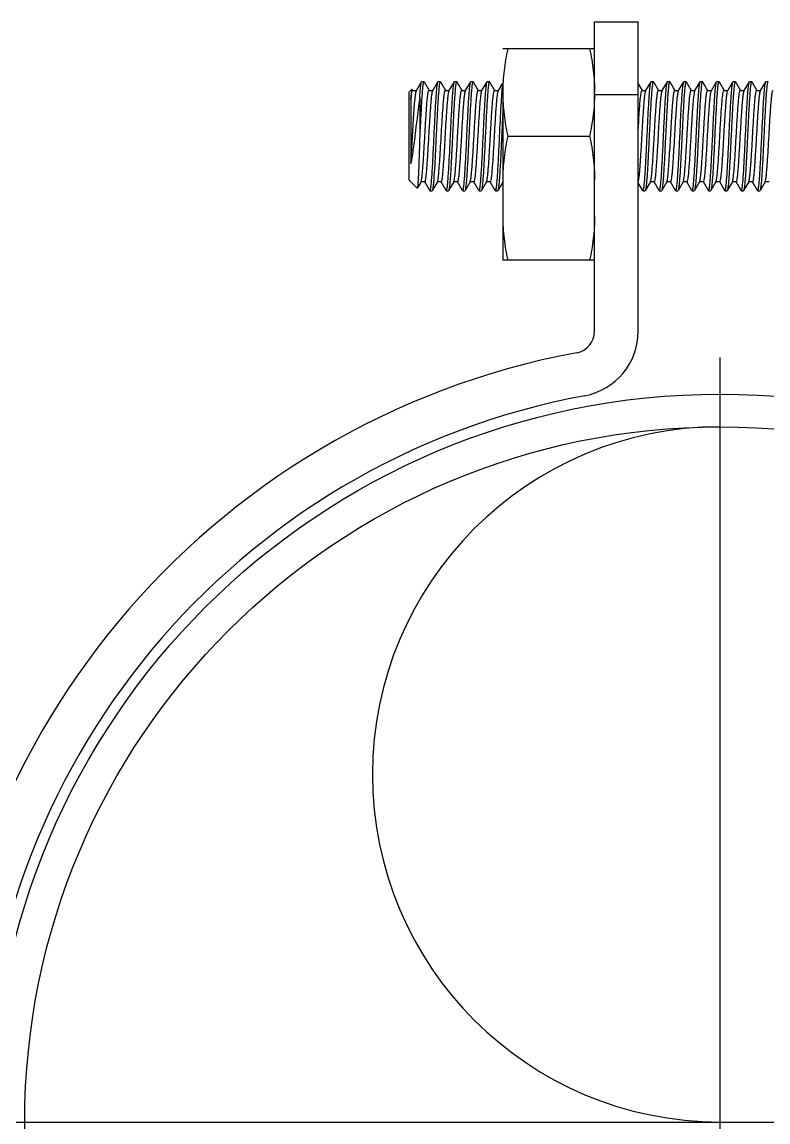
# Model space of a CAD drawing. Extents: x 27938 to 1507990, y 110129 to 923079.
# Drawn here: x 665360 to 665734, y 366011 to 366563 of the extents above; entities that cross this region are included whole.
import ezdxf

# ---------------------------------------------------------------- set-up
doc = ezdxf.new("R2010")
doc.units = 0
doc.header["$LTSCALE"] = 1000
doc.header["$MEASUREMENT"] = 0
doc.linetypes.add('CENTER', pattern=[50.8, 31.75, -6.35, 6.35, -6.35])

msp = doc.modelspace()

# ---------------------------------------------------------------- linework, layer by layer
at = {"linetype": 'Continuous'}
for p, q in [((665646.88, 366407.45), (665646.88, 366562.61)), ((665646.88, 366562.61), (665668.8, 366562.61)), ((665668.8, 366407.45), (665668.8, 366562.61)), ((665646.88, 366549.16), (665600.86, 366549.16)), ((665557.55, 366528.18), (665560.14, 366532.63)), ((665560.25, 366532.72), (665561.28, 366532.72)), ((665561.38, 366532.63), (665561.28, 366532.72)), ((665561.38, 366532.63), (665563.89, 366528.31)), ((665565.77, 366528.18), (665568.36, 366532.63)), ((665568.36, 366532.63), (665568.47, 366532.72)), ((665568.47, 366532.72), (665569.49, 366532.72)), ((665569.6, 366532.63), (665569.5, 366532.72)), ((665569.6, 366532.63), (665572.11, 366528.31)), ((665573.98, 366528.18), (665576.58, 366532.63)), ((665576.58, 366532.63), (665576.68, 366532.72)), ((665576.68, 366532.72), (665577.71, 366532.72)), ((665577.82, 366532.63), (665577.71, 366532.72)), ((665577.82, 366532.63), (665580.32, 366528.31)), ((665582.2, 366528.18), (665584.8, 366532.63)), ((665584.8, 366532.63), (665584.9, 366532.72)), ((665584.9, 366532.72), (665585.93, 366532.72)), ((665586.04, 366532.63), (665585.93, 366532.72)), ((665586.04, 366532.63), (665588.54, 366528.31)), ((665590.42, 366528.18), (665593.01, 366532.63)), ((665593.01, 366532.63), (665593.12, 366532.72)), ((665593.12, 366532.72), (665594.15, 366532.72)), ((665594.26, 366532.63), (665596.76, 366528.31)), ((665598.64, 366528.18), (665600.86, 366532)), ((665600.86, 366530.72), (665600.86, 366443.06)), ((665668.8, 366531.64), (665670.73, 366528.31)), ((665672.6, 366528.18), (665675.2, 366532.63)), ((665675.2, 366532.63), (665675.31, 366532.72)), ((665675.31, 366532.72), (665676.33, 366532.72)), ((665676.44, 366532.63), (665676.33, 366532.72)), ((665676.44, 366532.63), (665678.94, 366528.31)), ((665680.82, 366528.18), (665683.42, 366532.63)), ((665683.42, 366532.63), (665683.52, 366532.72)), ((665683.52, 366532.72), (665684.55, 366532.72)), ((665684.66, 366532.63), (665687.16, 366528.31)), ((665689.04, 366528.18), (665691.63, 366532.63)), ((665691.63, 366532.63), (665691.74, 366532.72)), ((665691.74, 366532.72), (665692.77, 366532.72)), ((665692.88, 366532.63), (665692.77, 366532.72)), ((665692.88, 366532.63), (665695.38, 366528.31)), ((665697.26, 366528.18), (665699.85, 366532.63)), ((665699.85, 366532.63), (665699.96, 366532.72)), ((665699.96, 366532.72), (665700.99, 366532.72)), ((665701.1, 366532.63), (665700.99, 366532.72)), ((665701.1, 366532.63), (665703.6, 366528.31)), ((665705.48, 366528.18), (665708.07, 366532.63)), ((665708.07, 366532.63), (665708.18, 366532.72)), ((665708.18, 366532.72), (665709.21, 366532.72)), ((665709.32, 366532.63), (665709.21, 366532.72)), ((665709.32, 366532.63), (665711.82, 366528.31)), ((665713.7, 366528.18), (665716.29, 366532.63)), ((665716.29, 366532.63), (665716.4, 366532.72)), ((665716.4, 366532.72), (665717.43, 366532.72)), ((665717.53, 366532.63), (665717.43, 366532.72)), ((665717.53, 366532.63), (665720.04, 366528.31)), ((665721.92, 366528.18), (665724.51, 366532.63)), ((665724.51, 366532.63), (665724.62, 366532.72)), ((665724.62, 366532.72), (665725.64, 366532.72)), ((665725.75, 366532.63), (665725.64, 366532.72)), ((665725.75, 366532.63), (665728.26, 366528.31)), ((665730.13, 366528.18), (665732.73, 366532.63)), ((665732.73, 366532.63), (665732.83, 366532.72)), ((665732.83, 366532.72), (665733.86, 366532.72)), ((665553.74, 366527.25), (665555.31, 366528.82)), ((665553.74, 366527.25), (665553.74, 366483.41)), ((665555.39, 366528.79), (665555.31, 366528.82)), ((665555.39, 366528.79), (665555.67, 366528.31)), ((665555.62, 366528.29), (665557.61, 366528.29)), ((665563.84, 366528.29), (665565.83, 366528.29)), ((665572.06, 366528.29), (665574.05, 366528.29)), ((665580.28, 366528.29), (665582.27, 366528.29)), ((665588.49, 366528.29), (665590.48, 366528.29)), ((665596.71, 366528.29), (665598.7, 366528.29)), ((665646.88, 366526.25), (665668.8, 366526.25)), ((665670.68, 366528.29), (665672.67, 366528.29)), ((665678.9, 366528.29), (665680.89, 366528.29)), ((665687.12, 366528.29), (665689.11, 366528.29)), ((665695.33, 366528.29), (665697.32, 366528.29)), ((665703.55, 366528.29), (665705.54, 366528.29)), ((665711.77, 366528.29), (665713.76, 366528.29)), ((665713.62, 366528), (665713.7, 366528.18)), ((665719.99, 366528.29), (665721.98, 366528.29)), ((665728.21, 366528.29), (665730.2, 366528.29)), ((665730.08, 366528.05), (665730.13, 366528.18)), ((665554.78, 366523.75), (665554.78, 366491.62)), ((665559.22, 366524.72), (665559.22, 366505.32)), ((665603.33, 366505.33), (665644.42, 366505.33)), ((665553.74, 366483.41), (665557.92, 366479.24)), ((665559.86, 366482.48), (665557.99, 366479.26)), ((665561.78, 366482.37), (665559.79, 366482.37)), ((665559.86, 366482.48), (665559.93, 366482.64)), ((665564.25, 366478.03), (665561.74, 366482.34)), ((665568.08, 366482.48), (665565.49, 366478.03)), ((665570, 366482.37), (665568.01, 366482.37)), ((665572.47, 366478.03), (665569.95, 366482.34)), ((665576.3, 366482.48), (665573.71, 366478.03)), ((665578.22, 366482.37), (665576.23, 366482.37)), ((665580.69, 366478.03), (665578.17, 366482.34)), ((665584.51, 366482.48), (665581.93, 366478.03)), ((665586.44, 366482.37), (665584.45, 366482.37)), ((665588.9, 366478.03), (665586.39, 366482.34)), ((665592.73, 366482.48), (665590.15, 366478.03)), ((665594.66, 366482.37), (665592.67, 366482.37)), ((665597.12, 366478.03), (665594.61, 366482.34)), ((665600.86, 366482.33), (665598.37, 366478.03)), ((665671.09, 366478.03), (665668.8, 366481.96)), ((665674.92, 366482.48), (665672.33, 366478.03)), ((665676.84, 366482.37), (665674.85, 366482.37)), ((665674.92, 366482.48), (665674.99, 366482.65)), ((665679.31, 366478.03), (665676.79, 366482.34)), ((665683.13, 366482.48), (665680.55, 366478.03)), ((665685.06, 366482.37), (665683.07, 366482.37)), ((665687.53, 366478.03), (665685.01, 366482.34)), ((665691.35, 366482.48), (665688.77, 366478.03)), ((665693.28, 366482.37), (665691.29, 366482.37)), ((665695.74, 366478.03), (665693.23, 366482.34)), ((665699.57, 366482.48), (665696.99, 366478.03)), ((665701.5, 366482.37), (665699.51, 366482.37)), ((665703.96, 366478.03), (665701.45, 366482.34)), ((665707.79, 366482.48), (665705.21, 366478.03)), ((665709.72, 366482.37), (665707.73, 366482.37)), ((665712.18, 366478.03), (665709.67, 366482.34)), ((665716.01, 366482.48), (665713.43, 366478.03)), ((665717.93, 366482.37), (665715.94, 366482.37)), ((665720.4, 366478.03), (665717.89, 366482.34)), ((665724.23, 366482.48), (665721.64, 366478.03)), ((665726.15, 366482.37), (665724.16, 366482.37)), ((665728.62, 366478.03), (665726.1, 366482.34)), ((665732.45, 366482.48), (665729.86, 366478.03)), ((665734.37, 366482.37), (665732.38, 366482.37)), ((665557.99, 366479.26), (665557.92, 366479.24)), ((665564.25, 366478.03), (665564.36, 366477.93)), ((665564.36, 366477.93), (665565.39, 366477.93)), ((665572.47, 366478.03), (665572.57, 366477.93)), ((665572.57, 366477.93), (665573.6, 366477.93)), ((665573.71, 366478.03), (665573.6, 366477.93)), ((665580.69, 366478.03), (665580.79, 366477.93)), ((665580.79, 366477.93), (665581.82, 366477.93)), ((665581.93, 366478.03), (665581.82, 366477.93)), ((665588.9, 366478.03), (665589.01, 366477.93)), ((665589.01, 366477.93), (665590.04, 366477.93)), ((665590.15, 366478.03), (665590.04, 366477.93)), ((665597.12, 366478.03), (665597.23, 366477.93)), ((665597.23, 366477.93), (665598.26, 366477.93)), ((665598.37, 366478.03), (665598.26, 366477.93)), ((665671.09, 366478.03), (665671.2, 366477.93)), ((665671.2, 366477.93), (665672.23, 366477.93)), ((665672.33, 366478.03), (665672.23, 366477.93)), ((665679.31, 366478.03), (665679.41, 366477.93)), ((665679.41, 366477.93), (665680.44, 366477.93)), ((665680.55, 366478.03), (665680.44, 366477.93)), ((665687.53, 366478.03), (665687.63, 366477.93)), ((665687.63, 366477.93), (665688.66, 366477.93)), ((665688.77, 366478.03), (665688.66, 366477.93)), ((665695.74, 366478.03), (665695.85, 366477.93)), ((665695.85, 366477.93), (665696.88, 366477.93)), ((665696.99, 366478.03), (665696.88, 366477.93)), ((665703.96, 366478.03), (665704.07, 366477.93)), ((665704.07, 366477.93), (665705.1, 366477.93)), ((665705.21, 366478.03), (665705.1, 366477.93)), ((665712.18, 366478.03), (665712.29, 366477.93)), ((665712.29, 366477.93), (665713.32, 366477.93)), ((665720.4, 366478.03), (665720.51, 366477.93)), ((665720.51, 366477.93), (665721.54, 366477.93)), ((665721.64, 366478.03), (665721.54, 366477.93)), ((665728.62, 366478.03), (665728.73, 366477.93)), ((665728.72, 366477.93), (665729.75, 366477.93)), ((665729.86, 366478.03), (665729.75, 366477.93)), ((665646.88, 366443.06), (665600.86, 366443.06))]:
    msp.add_line(p, q, dxfattribs=at)
at = {"color": 0, "linetype": 'CENTER'}
for p, q in [((665709.89, 365627.15), (665709.89, 366394.37)), ((665326.28, 366010.76), (666093.5, 366010.76))]:
    msp.add_line(p, q, dxfattribs=at)
at = {"linetype": 'Continuous'}
for radius in [365.17, 348.74]:
    msp.add_circle((665709.89, 366010.76), radius, dxfattribs=at)
for centre, radius, start, end in [((667729.95, 366406.2), 2131.95, 177.03534, 177.33485), ((665635.93, 366407.45), 10.96, 280.562, 0), ((665635.93, 366407.45), 32.87, 280.562, 0), ((665709.89, 366010.76), 392.57, 100.562, 180), ((665709.89, 366010.76), 370.65, 100.562, 180)]:
    msp.add_arc(centre, radius, start, end, dxfattribs=at)
msp.add_arc((665709.89, 366185.13), 174.37, 90, 270)
for points, knots in [([(665603.33, 366549.16), (665602.57, 366545.55), (665601.32, 366538.29), (665600.86, 366530.92), (665600.86, 366527.25)], [0, 0, 0, 0, 0.500766, 1, 1, 1, 1]), ([(665644.42, 366549.16), (665645.17, 366545.55), (665646.42, 366538.29), (665646.88, 366530.92), (665646.88, 366527.25)], [0, 0, 0, 0, 0.500766, 1, 1, 1, 1]), ([(665561.28, 366532.72), (665561.22, 366532.72), (665561.09, 366532.5), (665561, 366532.13), (665560.87, 366531.46), (665560.69, 366530.11), (665560.47, 366527.81), (665560.23, 366524.45), (665559.98, 366520.35), (665559.73, 366515.67), (665559.47, 366510.6), (665559.31, 366507.1), (665559.22, 366505.32)], [0, 0, 0, 0, 0.006675, 0.021733, 0.045899, 0.079115, 0.171509, 0.295573, 0.446611, 0.618863, 0.80571, 1, 1, 1, 1]), ([(665559.22, 366524.72), (665559.29, 366525.75), (665559.43, 366527.57), (665559.63, 366529.95), (665559.87, 366531.55), (665560, 366532.39), (665560.14, 366532.63)], [0, 0, 0, 0, 0.387273, 0.6883, 0.894185, 1, 1, 1, 1]), ([(665560.14, 366532.63), (665560.15, 366532.66), (665560.18, 366532.7), (665560.23, 366532.72), (665560.25, 366532.72)], [0, 0, 0, 0, 0.600066, 1, 1, 1, 1]), ([(665566.41, 366505.33), (665566.57, 366508.65), (665566.8, 366513.49), (665567.13, 366519.67), (665567.36, 366523.68), (665567.6, 366527.04), (665567.82, 366529.68), (665568.07, 366531.43), (665568.2, 366532.37), (665568.36, 366532.63)], [0, 0, 0, 0, 0.364023, 0.530316, 0.678347, 0.803037, 0.900138, 0.966413, 1, 1, 1, 1]), ([(665569.5, 366532.72), (665569.43, 366532.72), (665569.31, 366532.5), (665569.22, 366532.13), (665569.09, 366531.46), (665568.91, 366530.11), (665568.69, 366527.82), (665568.44, 366524.46), (665568.19, 366520.36), (665567.94, 366515.68), (665567.69, 366510.61), (665567.53, 366507.11), (665567.44, 366505.33)], [0, 0, 0, 0, 0.006671, 0.021724, 0.045885, 0.079095, 0.17148, 0.295534, 0.446569, 0.618825, 0.805687, 1, 1, 1, 1]), ([(665574.63, 366505.33), (665574.79, 366508.65), (665575.02, 366513.49), (665575.35, 366519.67), (665575.58, 366523.68), (665575.82, 366527.04), (665576.04, 366529.68), (665576.29, 366531.43), (665576.42, 366532.37), (665576.58, 366532.63)], [0, 0, 0, 0, 0.364025, 0.530318, 0.678348, 0.803036, 0.900137, 0.966414, 1, 1, 1, 1]), ([(665577.71, 366532.72), (665577.65, 366532.72), (665577.53, 366532.5), (665577.44, 366532.13), (665577.31, 366531.46), (665577.13, 366530.11), (665576.91, 366527.82), (665576.66, 366524.46), (665576.41, 366520.36), (665576.16, 366515.68), (665575.91, 366510.61), (665575.74, 366507.11), (665575.66, 366505.33)], [0, 0, 0, 0, 0.006671, 0.021723, 0.045883, 0.079092, 0.171477, 0.295531, 0.446566, 0.618823, 0.805686, 1, 1, 1, 1]), ([(665582.85, 366505.33), (665583.01, 366508.65), (665583.24, 366513.49), (665583.56, 366519.67), (665583.8, 366523.68), (665584.04, 366527.04), (665584.25, 366529.68), (665584.51, 366531.43), (665584.64, 366532.37), (665584.8, 366532.63)], [0, 0, 0, 0, 0.364025, 0.530318, 0.678348, 0.803036, 0.900137, 0.966414, 1, 1, 1, 1]), ([(665585.93, 366532.72), (665585.87, 366532.72), (665585.75, 366532.5), (665585.65, 366532.13), (665585.52, 366531.46), (665585.34, 366530.11), (665585.13, 366527.82), (665584.88, 366524.46), (665584.63, 366520.36), (665584.38, 366515.68), (665584.13, 366510.61), (665583.96, 366507.11), (665583.88, 366505.33)], [0, 0, 0, 0, 0.00667, 0.021722, 0.045881, 0.07909, 0.171474, 0.295528, 0.446564, 0.618821, 0.805685, 1, 1, 1, 1]), ([(665591.07, 366505.33), (665591.22, 366508.65), (665591.45, 366513.49), (665591.78, 366519.67), (665592.02, 366523.68), (665592.26, 366527.04), (665592.47, 366529.68), (665592.73, 366531.43), (665592.86, 366532.37), (665593.01, 366532.63)], [0, 0, 0, 0, 0.364025, 0.530318, 0.678349, 0.803036, 0.900137, 0.966414, 1, 1, 1, 1]), ([(665594.15, 366532.72), (665594.09, 366532.72), (665593.97, 366532.5), (665593.87, 366532.13), (665593.74, 366531.46), (665593.56, 366530.11), (665593.34, 366527.82), (665593.1, 366524.46), (665592.85, 366520.36), (665592.6, 366515.68), (665592.35, 366510.61), (665592.18, 366507.11), (665592.1, 366505.33)], [0, 0, 0, 0, 0.006675, 0.021731, 0.045894, 0.079107, 0.171496, 0.295551, 0.446583, 0.618835, 0.805691, 1, 1, 1, 1]), ([(665594.26, 366532.63), (665594.24, 366532.66), (665594.22, 366532.7), (665594.17, 366532.72), (665594.15, 366532.72)], [0, 0, 0, 0, 0.600342, 1, 1, 1, 1]), ([(665599.28, 366505.33), (665599.53, 366510.51), (665599.86, 366517.69), (665600.4, 366526.22), (665600.68, 366529.57), (665600.86, 366530.92)], [0, 0, 0, 0, 0.606527, 0.840991, 1, 1, 1, 1]), ([(665673.25, 366505.33), (665673.41, 366508.65), (665673.64, 366513.49), (665673.97, 366519.67), (665674.2, 366523.68), (665674.44, 366527.04), (665674.66, 366529.68), (665674.91, 366531.43), (665675.04, 366532.37), (665675.2, 366532.63)], [0, 0, 0, 0, 0.364034, 0.530328, 0.678356, 0.803044, 0.900143, 0.966415, 1, 1, 1, 1]), ([(665676.33, 366532.72), (665676.27, 366532.72), (665676.15, 366532.5), (665676.06, 366532.13), (665675.93, 366531.46), (665675.75, 366530.11), (665675.53, 366527.81), (665675.28, 366524.45), (665675.03, 366520.35), (665674.78, 366515.68), (665674.53, 366510.61), (665674.36, 366507.11), (665674.28, 366505.33)], [0, 0, 0, 0, 0.006691, 0.021767, 0.045945, 0.079169, 0.17157, 0.295628, 0.44665, 0.618882, 0.805717, 1, 1, 1, 1]), ([(665681.47, 366505.33), (665681.63, 366508.65), (665681.86, 366513.49), (665682.19, 366519.67), (665682.42, 366523.68), (665682.66, 366527.04), (665682.87, 366529.68), (665683.13, 366531.43), (665683.26, 366532.37), (665683.42, 366532.63)], [0, 0, 0, 0, 0.364034, 0.530327, 0.678355, 0.803043, 0.900143, 0.966415, 1, 1, 1, 1]), ([(665684.55, 366532.72), (665684.48, 366532.72), (665684.35, 366532.44), (665684.24, 366531.98), (665684.1, 366531.13), (665683.96, 366530.02), (665683.82, 366528.59), (665683.62, 366526.14), (665683.49, 366524.17), (665683.4, 366522.78)], [0, 0, 0, 0, 0.021805, 0.073036, 0.155592, 0.268964, 0.411896, 0.582786, 1, 1, 1, 1]), ([(665684.66, 366532.63), (665684.65, 366532.66), (665684.62, 366532.7), (665684.57, 366532.72), (665684.55, 366532.72)], [0, 0, 0, 0, 0.600474, 1, 1, 1, 1]), ([(665690.59, 366522.78), (665690.67, 366524.06), (665690.82, 366526.34), (665691.07, 366529.29), (665691.28, 366531.19), (665691.48, 366532.19), (665691.57, 366532.52), (665691.63, 366532.63)], [0, 0, 0, 0, 0.387696, 0.690539, 0.896873, 0.961452, 1, 1, 1, 1]), ([(665692.77, 366532.72), (665692.71, 366532.72), (665692.59, 366532.5), (665692.49, 366532.13), (665692.36, 366531.46), (665692.18, 366530.11), (665691.96, 366527.82), (665691.72, 366524.46), (665691.47, 366520.36), (665691.22, 366515.68), (665690.97, 366510.61), (665690.8, 366507.11), (665690.72, 366505.33)], [0, 0, 0, 0, 0.006669, 0.02172, 0.045878, 0.079088, 0.171477, 0.295537, 0.446568, 0.61882, 0.805683, 1, 1, 1, 1]), ([(665697.91, 366505.33), (665698.06, 366508.65), (665698.29, 366513.49), (665698.62, 366519.67), (665698.86, 366523.68), (665699.1, 366527.04), (665699.31, 366529.68), (665699.57, 366531.43), (665699.7, 366532.37), (665699.85, 366532.63)], [0, 0, 0, 0, 0.364023, 0.530311, 0.678335, 0.803027, 0.900135, 0.966413, 1, 1, 1, 1]), ([(665700.99, 366532.72), (665700.93, 366532.72), (665700.81, 366532.5), (665700.71, 366532.13), (665700.58, 366531.46), (665700.4, 366530.11), (665700.18, 366527.82), (665699.94, 366524.46), (665699.69, 366520.36), (665699.44, 366515.68), (665699.19, 366510.61), (665699.02, 366507.11), (665698.94, 366505.33)], [0, 0, 0, 0, 0.00667, 0.021722, 0.045882, 0.079092, 0.171482, 0.295542, 0.446572, 0.618823, 0.805684, 1, 1, 1, 1]), ([(665706.12, 366505.33), (665706.28, 366508.65), (665706.51, 366513.49), (665706.84, 366519.67), (665707.08, 366523.68), (665707.32, 366527.04), (665707.53, 366529.68), (665707.78, 366531.43), (665707.92, 366532.37), (665708.07, 366532.63)], [0, 0, 0, 0, 0.364024, 0.530311, 0.678335, 0.803027, 0.900135, 0.966414, 1, 1, 1, 1]), ([(665709.21, 366532.72), (665709.15, 366532.72), (665709.03, 366532.5), (665708.93, 366532.13), (665708.8, 366531.46), (665708.62, 366530.11), (665708.4, 366527.82), (665708.16, 366524.46), (665707.91, 366520.36), (665707.66, 366515.68), (665707.41, 366510.61), (665707.24, 366507.11), (665707.15, 366505.33)], [0, 0, 0, 0, 0.006671, 0.021724, 0.045885, 0.079096, 0.171487, 0.295547, 0.446577, 0.618826, 0.805686, 1, 1, 1, 1]), ([(665714.34, 366505.33), (665714.5, 366508.65), (665714.73, 366513.49), (665715.06, 366519.67), (665715.29, 366523.68), (665715.54, 366527.04), (665715.75, 366529.68), (665716, 366531.43), (665716.14, 366532.37), (665716.29, 366532.63)], [0, 0, 0, 0, 0.364024, 0.530311, 0.678335, 0.803027, 0.900135, 0.966414, 1, 1, 1, 1]), ([(665717.43, 366532.72), (665717.37, 366532.72), (665717.24, 366532.5), (665717.15, 366532.13), (665717.02, 366531.46), (665716.84, 366530.11), (665716.62, 366527.82), (665716.38, 366524.46), (665716.13, 366520.36), (665715.88, 366515.68), (665715.62, 366510.61), (665715.46, 366507.11), (665715.37, 366505.33)], [0, 0, 0, 0, 0.006677, 0.021737, 0.045904, 0.079119, 0.171516, 0.295578, 0.446605, 0.618846, 0.805696, 1, 1, 1, 1]), ([(665722.56, 366505.33), (665722.72, 366508.65), (665722.95, 366513.49), (665723.28, 366519.67), (665723.51, 366523.68), (665723.75, 366527.04), (665723.97, 366529.68), (665724.22, 366531.43), (665724.35, 366532.37), (665724.51, 366532.63)], [0, 0, 0, 0, 0.364025, 0.530311, 0.678336, 0.803029, 0.900136, 0.966414, 1, 1, 1, 1]), ([(665725.64, 366532.72), (665725.58, 366532.72), (665725.46, 366532.5), (665725.37, 366532.13), (665725.24, 366531.46), (665725.06, 366530.11), (665724.84, 366527.82), (665724.59, 366524.46), (665724.34, 366520.36), (665724.09, 366515.68), (665723.84, 366510.61), (665723.68, 366507.11), (665723.59, 366505.33)], [0, 0, 0, 0, 0.006678, 0.021739, 0.045907, 0.079123, 0.171521, 0.295583, 0.44661, 0.618849, 0.805697, 1, 1, 1, 1]), ([(665730.78, 366505.33), (665730.94, 366508.65), (665731.17, 366513.49), (665731.5, 366519.67), (665731.73, 366523.68), (665731.97, 366527.04), (665732.19, 366529.68), (665732.44, 366531.43), (665732.57, 366532.37), (665732.73, 366532.63)], [0, 0, 0, 0, 0.364025, 0.530311, 0.678336, 0.803029, 0.900137, 0.966414, 1, 1, 1, 1]), ([(665733.86, 366532.72), (665733.8, 366532.72), (665733.68, 366532.5), (665733.59, 366532.13), (665733.46, 366531.46), (665733.28, 366530.11), (665733.06, 366527.82), (665732.81, 366524.46), (665732.56, 366520.36), (665732.31, 366515.68), (665732.06, 366510.61), (665731.89, 366507.11), (665731.81, 366505.33)], [0, 0, 0, 0, 0.006679, 0.021742, 0.04591, 0.079127, 0.171526, 0.295588, 0.446614, 0.618853, 0.805699, 1, 1, 1, 1]), ([(665555.31, 366528.82), (665555.28, 366528.78), (665555.23, 366528.63), (665555.13, 366528.16), (665555.03, 366527.2), (665554.9, 366525.66), (665554.82, 366524.44), (665554.78, 366523.75)], [0, 0, 0, 0, 0.030031, 0.087347, 0.285412, 0.591997, 1, 1, 1, 1]), ([(665554.78, 366523.75), (665554.85, 366524.4), (665554.96, 366525.5), (665555.16, 366526.99), (665555.33, 366527.75), (665555.5, 366528.29), (665555.62, 366528.29)], [0, 0, 0, 0, 0.420456, 0.730326, 0.922693, 1, 1, 1, 1]), ([(665554.78, 366491.62), (665555.05, 366495.34), (665555.38, 366501.07), (665555.81, 366508.74), (665556.15, 366514.4), (665556.48, 366519.44), (665556.76, 366523.09), (665557.01, 366525.42), (665557.17, 366526.68), (665557.34, 366527.56), (665557.46, 366528.03), (665557.55, 366528.18)], [0, 0, 0, 0, 0.30446, 0.46946, 0.627882, 0.768787, 0.882469, 0.926584, 0.961179, 0.985723, 1, 1, 1, 1]), ([(665559.93, 366482.64), (665560.05, 366482.97), (665560.22, 366483.93), (665560.46, 366485.7), (665560.69, 366488.16), (665561.03, 366492.54), (665561.42, 366498.91), (665561.8, 366505.66), (665562.12, 366511.23), (665562.36, 366515.2), (665562.6, 366518.82), (665562.84, 366521.97), (665563.07, 366524.56), (665563.29, 366526.45), (665563.51, 366527.62), (665563.67, 366528.13), (665563.79, 366528.29), (665563.84, 366528.29)], [0, 0, 0, 0, 0.023329, 0.062811, 0.117241, 0.184783, 0.349527, 0.534449, 0.626544, 0.714121, 0.794147, 0.863852, 0.92084, 0.963175, 0.989517, 0.99656, 1, 1, 1, 1]), ([(665561.78, 366482.37), (665561.84, 366482.37), (665561.96, 366482.53), (665562.12, 366483.06), (665562.34, 366484.27), (665562.56, 366486.23), (665562.8, 366488.9), (665563.04, 366492.16), (665563.29, 366495.89), (665563.53, 366499.96), (665563.86, 366505.63), (665564.17, 366511.26), (665564.51, 366516.63), (665564.75, 366520.15), (665564.99, 366523.13), (665565.22, 366525.48), (665565.47, 366527.07), (665565.62, 366527.92), (665565.77, 366528.18)], [0, 0, 0, 0, 0.003516, 0.010771, 0.037949, 0.081609, 0.140308, 0.211978, 0.294061, 0.383613, 0.477416, 0.664254, 0.750572, 0.827952, 0.893624, 0.945254, 0.981055, 1, 1, 1, 1]), ([(665568.93, 366488.59), (665569.08, 366490.38), (665569.36, 366494.28), (665569.73, 366500.46), (665570.1, 366507.07), (665570.47, 366513.53), (665570.8, 366518.55), (665571.07, 366522.06), (665571.26, 366524.18), (665571.44, 366525.86), (665571.63, 366527.15), (665571.78, 366527.83), (665571.95, 366528.29), (665572.06, 366528.29)], [0, 0, 0, 0, 0.134735, 0.294625, 0.465613, 0.632623, 0.780938, 0.843915, 0.897532, 0.94062, 0.972276, 0.991945, 1, 1, 1, 1]), ([(665570.99, 366488.59), (665571.3, 366492.31), (665571.65, 366498.21), (665572.11, 366506.26), (665572.47, 366512.52), (665572.83, 366518.2), (665573.13, 366522.35), (665573.4, 366525.03), (665573.58, 366526.47), (665573.76, 366527.48), (665573.89, 366528.01), (665573.98, 366528.18)], [0, 0, 0, 0, 0.282028, 0.446286, 0.60859, 0.75578, 0.875942, 0.92276, 0.959436, 0.985284, 1, 1, 1, 1]), ([(665576.3, 366482.48), (665576.44, 366482.74), (665576.59, 366483.59), (665576.84, 366485.19), (665577.07, 366487.54), (665577.31, 366490.52), (665577.55, 366494.03), (665577.89, 366499.4), (665578.2, 366505.03), (665578.53, 366510.71), (665578.77, 366514.78), (665579.02, 366518.51), (665579.26, 366521.76), (665579.5, 366524.43), (665579.72, 366526.39), (665579.94, 366527.6), (665580.1, 366528.13), (665580.22, 366528.29), (665580.28, 366528.29)], [0, 0, 0, 0, 0.018976, 0.054803, 0.106453, 0.172139, 0.249526, 0.335845, 0.52267, 0.61646, 0.705998, 0.788066, 0.859722, 0.918408, 0.962058, 0.98923, 0.996486, 1, 1, 1, 1]), ([(665578.22, 366482.37), (665578.28, 366482.37), (665578.39, 366482.53), (665578.56, 366483.06), (665578.78, 366484.27), (665579, 366486.23), (665579.24, 366488.9), (665579.48, 366492.16), (665579.72, 366495.89), (665579.97, 366499.96), (665580.29, 366505.63), (665580.61, 366511.26), (665580.95, 366516.63), (665581.19, 366520.15), (665581.43, 366523.13), (665581.65, 366525.48), (665581.9, 366527.07), (665582.06, 366527.92), (665582.2, 366528.18)], [0, 0, 0, 0, 0.003515, 0.010772, 0.03795, 0.08161, 0.140308, 0.211979, 0.294061, 0.383612, 0.477415, 0.664252, 0.75057, 0.827951, 0.893623, 0.945254, 0.981055, 1, 1, 1, 1]), ([(665584.51, 366482.48), (665584.66, 366482.74), (665584.81, 366483.59), (665585.06, 366485.19), (665585.29, 366487.54), (665585.53, 366490.52), (665585.77, 366494.03), (665586.1, 366499.4), (665586.42, 366505.03), (665586.75, 366510.71), (665586.99, 366514.78), (665587.23, 366518.51), (665587.47, 366521.76), (665587.72, 366524.43), (665587.94, 366526.39), (665588.16, 366527.6), (665588.32, 366528.13), (665588.44, 366528.29), (665588.49, 366528.29)], [0, 0, 0, 0, 0.018976, 0.054803, 0.106454, 0.172139, 0.249526, 0.335844, 0.522668, 0.616459, 0.705997, 0.788065, 0.859722, 0.918409, 0.962059, 0.989231, 0.996484, 1, 1, 1, 1]), ([(665586.44, 366482.37), (665586.49, 366482.37), (665586.61, 366482.53), (665586.78, 366483.06), (665586.99, 366484.27), (665587.22, 366486.23), (665587.46, 366488.9), (665587.7, 366492.16), (665587.94, 366495.89), (665588.19, 366499.96), (665588.51, 366505.63), (665588.83, 366511.26), (665589.16, 366516.63), (665589.4, 366520.15), (665589.65, 366523.13), (665589.87, 366525.48), (665590.12, 366527.07), (665590.27, 366527.92), (665590.42, 366528.18)], [0, 0, 0, 0, 0.003517, 0.010771, 0.037949, 0.081609, 0.140308, 0.211978, 0.294062, 0.383613, 0.477416, 0.664254, 0.750571, 0.827951, 0.893624, 0.945254, 0.981055, 1, 1, 1, 1]), ([(665592.73, 366482.48), (665592.88, 366482.74), (665593.03, 366483.59), (665593.28, 366485.19), (665593.5, 366487.54), (665593.75, 366490.52), (665593.99, 366494.03), (665594.32, 366499.4), (665594.64, 366505.03), (665594.97, 366510.71), (665595.21, 366514.78), (665595.45, 366518.51), (665595.69, 366521.76), (665595.93, 366524.43), (665596.16, 366526.39), (665596.38, 366527.6), (665596.54, 366528.13), (665596.66, 366528.29), (665596.71, 366528.29)], [0, 0, 0, 0, 0.018976, 0.054803, 0.106453, 0.172139, 0.249527, 0.335846, 0.52267, 0.61646, 0.705997, 0.788065, 0.859721, 0.918408, 0.962058, 0.98923, 0.996486, 1, 1, 1, 1]), ([(665594.66, 366482.37), (665594.71, 366482.37), (665594.83, 366482.53), (665594.99, 366483.06), (665595.21, 366484.27), (665595.44, 366486.23), (665595.68, 366488.9), (665595.92, 366492.16), (665596.16, 366495.89), (665596.41, 366499.96), (665596.73, 366505.63), (665597.05, 366511.26), (665597.38, 366516.63), (665597.62, 366520.15), (665597.87, 366523.13), (665598.09, 366525.48), (665598.34, 366527.07), (665598.49, 366527.92), (665598.64, 366528.18)], [0, 0, 0, 0, 0.003515, 0.010772, 0.03795, 0.08161, 0.140308, 0.211978, 0.294061, 0.383612, 0.477415, 0.664253, 0.750571, 0.827951, 0.893624, 0.945254, 0.981055, 1, 1, 1, 1]), ([(665600.86, 366527.25), (665600.86, 366523.57), (665601.32, 366516.2), (665602.57, 366508.94), (665603.33, 366505.33)], [0, 0, 0, 0, 0.499234, 1, 1, 1, 1]), ([(665646.88, 366526.25), (665646.82, 366520.99), (665646.1, 366513.96), (665644.78, 366507.05), (665644.42, 366505.33)], [0, 0, 0, 0, 0.749247, 1, 1, 1, 1]), ([(665668.8, 366482.58), (665668.93, 366482.88), (665669.09, 366483.75), (665669.32, 366485.38), (665669.54, 366487.68), (665669.87, 366491.81), (665670.26, 366497.9), (665670.7, 366505.74), (665671.08, 366512.42), (665671.4, 366517.47), (665671.63, 366520.74), (665671.87, 366523.5), (665672.08, 366525.67), (665672.32, 366527.15), (665672.47, 366527.94), (665672.6, 366528.18)], [0, 0, 0, 0, 0.02104, 0.057496, 0.108353, 0.171995, 0.329001, 0.508126, 0.686035, 0.767202, 0.83956, 0.900746, 0.948777, 0.982144, 1, 1, 1, 1]), ([(665668.8, 366508.42), (665668.99, 366511.74), (665669.34, 366517.44), (665669.75, 366523.14), (665670.03, 366525.51)], [0, 0, 0, 0, 0.5822, 1, 1, 1, 1]), ([(665670.03, 366525.51), (665670.08, 366525.91), (665670.16, 366526.6), (665670.33, 366527.5), (665670.45, 366527.98), (665670.6, 366528.29), (665670.68, 366528.29)], [0, 0, 0, 0, 0.419149, 0.725719, 0.916884, 1, 1, 1, 1]), ([(665674.99, 366482.65), (665675.12, 366482.99), (665675.28, 366483.95), (665675.52, 366485.74), (665675.75, 366488.21), (665676.09, 366492.59), (665676.48, 366498.96), (665676.86, 366505.71), (665677.18, 366511.27), (665677.42, 366515.23), (665677.66, 366518.84), (665677.9, 366521.99), (665678.13, 366524.57), (665678.35, 366526.46), (665678.57, 366527.62), (665678.73, 366528.13), (665678.84, 366528.29), (665678.9, 366528.29)], [0, 0, 0, 0, 0.023633, 0.063368, 0.11799, 0.185658, 0.350471, 0.535259, 0.627237, 0.714679, 0.794564, 0.864136, 0.921007, 0.963252, 0.989537, 0.996564, 1, 1, 1, 1]), ([(665676.84, 366482.37), (665676.9, 366482.37), (665677.02, 366482.53), (665677.18, 366483.06), (665677.4, 366484.27), (665677.62, 366486.23), (665677.86, 366488.9), (665678.1, 366492.16), (665678.35, 366495.89), (665678.59, 366499.96), (665678.91, 366505.63), (665679.23, 366511.26), (665679.57, 366516.63), (665679.81, 366520.15), (665680.05, 366523.13), (665680.28, 366525.48), (665680.52, 366527.07), (665680.68, 366527.92), (665680.82, 366528.18)], [0, 0, 0, 0, 0.003516, 0.010771, 0.037949, 0.081609, 0.140308, 0.211978, 0.294061, 0.383613, 0.477416, 0.664254, 0.750572, 0.827952, 0.893624, 0.945254, 0.981055, 1, 1, 1, 1]), ([(665685.96, 366519.95), (665686.05, 366521.12), (665686.21, 366523.17), (665686.46, 366525.54), (665686.66, 366526.96), (665686.8, 366527.66), (665686.91, 366528.06), (665687.05, 366528.29), (665687.12, 366528.29)], [0, 0, 0, 0, 0.415728, 0.728657, 0.841879, 0.924583, 0.976407, 1, 1, 1, 1]), ([(665688.02, 366519.95), (665688.1, 366521), (665688.25, 366522.88), (665688.48, 366525.35), (665688.74, 366527.02), (665688.89, 366527.91), (665689.04, 366528.18)], [0, 0, 0, 0, 0.381837, 0.682377, 0.890569, 1, 1, 1, 1]), ([(665691.35, 366482.48), (665691.5, 366482.74), (665691.65, 366483.59), (665691.9, 366485.19), (665692.12, 366487.54), (665692.37, 366490.52), (665692.61, 366494.03), (665692.94, 366499.4), (665693.26, 366505.03), (665693.59, 366510.71), (665693.83, 366514.78), (665694.07, 366518.51), (665694.31, 366521.76), (665694.55, 366524.43), (665694.78, 366526.39), (665695, 366527.6), (665695.16, 366528.13), (665695.28, 366528.29), (665695.33, 366528.29)], [0, 0, 0, 0, 0.018976, 0.054803, 0.106453, 0.172139, 0.249526, 0.335844, 0.522668, 0.616459, 0.705997, 0.788065, 0.859722, 0.918409, 0.962059, 0.989231, 0.996484, 1, 1, 1, 1]), ([(665693.28, 366482.37), (665693.33, 366482.37), (665693.45, 366482.53), (665693.62, 366483.06), (665693.83, 366484.27), (665694.06, 366486.23), (665694.3, 366488.9), (665694.54, 366492.16), (665694.78, 366495.89), (665695.03, 366499.96), (665695.35, 366505.63), (665695.67, 366511.26), (665696, 366516.63), (665696.24, 366520.15), (665696.49, 366523.13), (665696.71, 366525.48), (665696.96, 366527.07), (665697.11, 366527.92), (665697.26, 366528.18)], [0, 0, 0, 0, 0.003517, 0.010771, 0.037949, 0.081609, 0.140308, 0.211978, 0.294062, 0.383613, 0.477416, 0.664254, 0.750571, 0.827951, 0.893624, 0.945254, 0.981055, 1, 1, 1, 1]), ([(665699.57, 366482.48), (665699.72, 366482.74), (665699.87, 366483.59), (665700.12, 366485.19), (665700.34, 366487.54), (665700.59, 366490.52), (665700.83, 366494.03), (665701.16, 366499.4), (665701.48, 366505.03), (665701.8, 366510.71), (665702.05, 366514.78), (665702.29, 366518.51), (665702.53, 366521.76), (665702.77, 366524.43), (665703, 366526.39), (665703.22, 366527.6), (665703.38, 366528.13), (665703.5, 366528.29), (665703.55, 366528.29)], [0, 0, 0, 0, 0.018976, 0.054803, 0.106454, 0.17214, 0.249527, 0.335846, 0.52267, 0.61646, 0.705997, 0.788065, 0.859721, 0.918408, 0.962058, 0.98923, 0.996486, 1, 1, 1, 1]), ([(665701.5, 366482.37), (665701.55, 366482.37), (665701.67, 366482.53), (665701.83, 366483.06), (665702.05, 366484.27), (665702.28, 366486.23), (665702.52, 366488.9), (665702.76, 366492.16), (665703, 366495.89), (665703.24, 366499.96), (665703.57, 366505.63), (665703.89, 366511.26), (665704.22, 366516.63), (665704.46, 366520.15), (665704.71, 366523.13), (665704.93, 366525.48), (665705.18, 366527.07), (665705.33, 366527.92), (665705.48, 366528.18)], [0, 0, 0, 0, 0.003515, 0.010772, 0.03795, 0.08161, 0.140308, 0.211978, 0.294061, 0.383612, 0.477415, 0.664253, 0.750571, 0.827951, 0.893624, 0.945254, 0.981055, 1, 1, 1, 1]), ([(665707.79, 366482.48), (665707.94, 366482.74), (665708.09, 366483.59), (665708.34, 366485.19), (665708.56, 366487.54), (665708.81, 366490.52), (665709.05, 366494.03), (665709.38, 366499.4), (665709.7, 366505.03), (665710.02, 366510.71), (665710.27, 366514.78), (665710.51, 366518.51), (665710.75, 366521.76), (665710.99, 366524.43), (665711.22, 366526.39), (665711.43, 366527.6), (665711.6, 366528.13), (665711.72, 366528.29), (665711.77, 366528.29)], [0, 0, 0, 0, 0.018976, 0.054803, 0.106453, 0.172139, 0.249526, 0.335844, 0.522668, 0.616459, 0.705997, 0.788066, 0.859722, 0.918409, 0.962059, 0.989231, 0.996484, 1, 1, 1, 1]), ([(665709.72, 366482.37), (665709.77, 366482.37), (665709.89, 366482.53), (665710.05, 366483.04), (665710.26, 366484.2), (665710.48, 366486.09), (665710.72, 366488.66), (665710.95, 366491.81), (665711.19, 366495.42), (665711.43, 366499.38), (665711.75, 366504.94), (665712.13, 366511.68), (665712.52, 366518.05), (665712.86, 366522.43), (665713.09, 366524.9), (665713.33, 366526.69), (665713.49, 366527.66), (665713.62, 366528)], [0, 0, 0, 0, 0.003434, 0.010455, 0.036717, 0.078926, 0.135751, 0.205269, 0.285098, 0.372487, 0.464418, 0.649153, 0.813994, 0.881712, 0.93641, 0.976246, 1, 1, 1, 1]), ([(665716.01, 366482.48), (665716.15, 366482.74), (665716.31, 366483.59), (665716.56, 366485.19), (665716.78, 366487.54), (665717.02, 366490.52), (665717.27, 366494.03), (665717.6, 366499.4), (665717.92, 366505.03), (665718.24, 366510.71), (665718.49, 366514.78), (665718.73, 366518.51), (665718.97, 366521.76), (665719.21, 366524.43), (665719.43, 366526.39), (665719.65, 366527.6), (665719.81, 366528.13), (665719.93, 366528.29), (665719.99, 366528.29)], [0, 0, 0, 0, 0.018976, 0.054804, 0.106454, 0.17214, 0.249527, 0.335846, 0.52267, 0.61646, 0.705997, 0.788065, 0.859721, 0.918408, 0.962058, 0.98923, 0.996485, 1, 1, 1, 1]), ([(665717.93, 366482.37), (665717.99, 366482.37), (665718.11, 366482.53), (665718.27, 366483.06), (665718.49, 366484.27), (665718.71, 366486.23), (665718.95, 366488.9), (665719.19, 366492.16), (665719.44, 366495.89), (665719.68, 366499.96), (665720.01, 366505.63), (665720.32, 366511.26), (665720.66, 366516.63), (665720.9, 366520.15), (665721.14, 366523.13), (665721.37, 366525.48), (665721.62, 366527.07), (665721.77, 366527.92), (665721.92, 366528.18)], [0, 0, 0, 0, 0.003514, 0.010772, 0.03795, 0.08161, 0.140308, 0.211979, 0.294061, 0.383613, 0.477416, 0.664254, 0.750572, 0.827952, 0.893624, 0.945254, 0.981055, 1, 1, 1, 1]), ([(665724.23, 366482.48), (665724.37, 366482.74), (665724.53, 366483.59), (665724.77, 366485.19), (665725, 366487.54), (665725.24, 366490.52), (665725.48, 366494.03), (665725.82, 366499.4), (665726.13, 366505.03), (665726.46, 366510.71), (665726.7, 366514.78), (665726.95, 366518.51), (665727.19, 366521.76), (665727.43, 366524.43), (665727.65, 366526.39), (665727.87, 366527.6), (665728.03, 366528.13), (665728.15, 366528.29), (665728.21, 366528.29)], [0, 0, 0, 0, 0.018976, 0.054803, 0.106453, 0.172138, 0.249526, 0.335844, 0.522669, 0.61646, 0.705997, 0.788066, 0.859722, 0.918409, 0.962059, 0.989231, 0.996485, 1, 1, 1, 1]), ([(665726.15, 366482.37), (665726.21, 366482.37), (665726.32, 366482.53), (665726.48, 366483.04), (665726.7, 366484.22), (665726.92, 366486.13), (665727.16, 366488.73), (665727.39, 366491.9), (665727.63, 366495.54), (665727.87, 366499.53), (665728.2, 366505.12), (665728.58, 366511.88), (665728.97, 366518.26), (665729.32, 366522.62), (665729.54, 366525.06), (665729.78, 366526.8), (665729.95, 366527.73), (665730.08, 366528.05)], [0, 0, 0, 0, 0.003455, 0.010535, 0.037032, 0.079611, 0.136914, 0.206982, 0.287388, 0.37533, 0.467742, 0.653021, 0.817577, 0.884775, 0.938688, 0.977489, 1, 1, 1, 1]), ([(665732.45, 366482.48), (665732.59, 366482.74), (665732.74, 366483.59), (665732.99, 366485.19), (665733.22, 366487.54), (665733.46, 366490.52), (665733.7, 366494.03), (665734.04, 366499.4), (665734.35, 366505.03), (665734.68, 366510.71), (665734.92, 366514.78), (665735.17, 366518.51), (665735.41, 366521.76), (665735.65, 366524.43), (665735.87, 366526.39), (665736.09, 366527.6), (665736.25, 366528.13), (665736.37, 366528.29), (665736.43, 366528.29)], [0, 0, 0, 0, 0.018976, 0.054804, 0.106454, 0.17214, 0.249527, 0.335846, 0.522669, 0.61646, 0.705997, 0.788065, 0.859721, 0.918408, 0.962058, 0.98923, 0.996484, 1, 1, 1, 1]), ([(665559.22, 366524.72), (665558.42, 366519.15), (665557.44, 366510.6), (665556.05, 366499.56), (665555.25, 366494.12), (665554.78, 366491.62)], [0, 0, 0, 0, 0.506249, 0.772205, 1, 1, 1, 1]), ([(665683.4, 366522.78), (665683.32, 366521.48), (665682.99, 366515.67), (665682.71, 366509.85), (665682.5, 366505.33)], [0, 0, 0, 0, 0.222854, 1, 1, 1, 1]), ([(665683.13, 366482.48), (665683.23, 366482.64), (665683.35, 366483.13), (665683.52, 366484.04), (665683.68, 366485.35), (665683.94, 366487.78), (665684.23, 366491.57), (665684.57, 366496.79), (665684.91, 366502.63), (665685.35, 366510.42), (665685.69, 366516.22), (665685.96, 366519.95)], [0, 0, 0, 0, 0.014411, 0.03932, 0.074484, 0.119335, 0.234772, 0.377376, 0.53685, 0.701654, 1, 1, 1, 1]), ([(665685.06, 366482.37), (665685.16, 366482.37), (665685.32, 366482.78), (665685.46, 366483.39), (665685.65, 366484.55), (665685.82, 366486.07), (665686, 366487.99), (665686.26, 366491.18), (665686.56, 366495.81), (665686.92, 366501.82), (665687.27, 366508.12), (665687.63, 366514.19), (665687.88, 366518.11), (665688.02, 366519.95)], [0, 0, 0, 0, 0.00779, 0.0265, 0.0566, 0.097641, 0.148856, 0.209253, 0.352681, 0.516622, 0.688119, 0.853597, 1, 1, 1, 1]), ([(665689.69, 366505.33), (665689.76, 366506.9), (665690.04, 366512.71), (665690.33, 366518.53), (665690.59, 366522.78)], [0, 0, 0, 0, 0.269629, 1, 1, 1, 1]), ([(665559.22, 366505.32), (665559.12, 366502.1), (665558.98, 366497.42), (665558.78, 366491.44), (665558.63, 366487.6), (665558.48, 366484.39), (665558.33, 366481.93), (665558.21, 366480.38), (665558.09, 366479.59), (665558.04, 366479.34), (665557.99, 366479.26)], [0, 0, 0, 0, 0.370357, 0.538445, 0.687344, 0.811856, 0.907558, 0.970977, 0.989835, 1, 1, 1, 1]), ([(665564.36, 366477.93), (665564.42, 366477.93), (665564.54, 366478.16), (665564.63, 366478.53), (665564.76, 366479.2), (665564.94, 366480.55), (665565.16, 366482.84), (665565.41, 366486.2), (665565.66, 366490.3), (665565.91, 366494.98), (665566.16, 366500.05), (665566.33, 366503.55), (665566.41, 366505.33)], [0, 0, 0, 0, 0.006671, 0.021724, 0.045884, 0.079096, 0.17149, 0.295552, 0.446588, 0.618834, 0.805687, 1, 1, 1, 1]), ([(665567.44, 366505.33), (665567.35, 366503.48), (665567.03, 366496.82), (665566.71, 366490.16), (665566.37, 366485.36)], [0, 0, 0, 0, 0.278134, 1, 1, 1, 1]), ([(665573.56, 366485.36), (665573.66, 366486.76), (665574.07, 366493.42), (665574.38, 366500.08), (665574.63, 366505.33)], [0, 0, 0, 0, 0.211307, 1, 1, 1, 1]), ([(665575.66, 366505.33), (665575.5, 366502.01), (665575.27, 366497.17), (665574.94, 366490.99), (665574.71, 366486.99), (665574.47, 366483.62), (665574.25, 366480.99), (665574, 366479.23), (665573.87, 366478.29), (665573.71, 366478.03)], [0, 0, 0, 0, 0.363953, 0.530215, 0.678233, 0.802927, 0.900053, 0.966366, 1, 1, 1, 1]), ([(665580.79, 366477.93), (665580.85, 366477.93), (665580.98, 366478.16), (665581.07, 366478.53), (665581.2, 366479.2), (665581.38, 366480.55), (665581.6, 366482.84), (665581.84, 366486.2), (665582.09, 366490.3), (665582.34, 366494.98), (665582.6, 366500.05), (665582.76, 366503.55), (665582.85, 366505.33)], [0, 0, 0, 0, 0.006668, 0.021718, 0.045876, 0.079086, 0.171476, 0.295536, 0.446573, 0.618823, 0.805681, 1, 1, 1, 1]), ([(665583.88, 366505.33), (665583.72, 366502.01), (665583.49, 366497.17), (665583.16, 366490.99), (665582.93, 366486.99), (665582.68, 366483.62), (665582.47, 366480.99), (665582.22, 366479.23), (665582.08, 366478.29), (665581.93, 366478.03)], [0, 0, 0, 0, 0.363954, 0.530216, 0.678234, 0.802928, 0.900053, 0.966366, 1, 1, 1, 1]), ([(665589.01, 366477.93), (665589.07, 366477.93), (665589.19, 366478.16), (665589.29, 366478.53), (665589.42, 366479.2), (665589.6, 366480.55), (665589.82, 366482.84), (665590.06, 366486.2), (665590.31, 366490.3), (665590.56, 366494.98), (665590.81, 366500.05), (665590.98, 366503.55), (665591.07, 366505.33)], [0, 0, 0, 0, 0.006668, 0.021718, 0.045876, 0.079086, 0.171475, 0.295535, 0.446572, 0.618822, 0.80568, 1, 1, 1, 1]), ([(665592.1, 366505.33), (665591.94, 366502.01), (665591.71, 366497.17), (665591.38, 366490.99), (665591.14, 366486.99), (665590.9, 366483.62), (665590.69, 366480.99), (665590.44, 366479.23), (665590.3, 366478.29), (665590.15, 366478.03)], [0, 0, 0, 0, 0.363954, 0.530216, 0.678234, 0.802928, 0.900053, 0.966366, 1, 1, 1, 1]), ([(665597.23, 366477.93), (665597.29, 366477.93), (665597.41, 366478.16), (665597.51, 366478.53), (665597.64, 366479.2), (665597.82, 366480.55), (665598.04, 366482.84), (665598.28, 366486.2), (665598.53, 366490.3), (665598.78, 366494.98), (665599.03, 366500.05), (665599.2, 366503.55), (665599.28, 366505.33)], [0, 0, 0, 0, 0.006668, 0.021718, 0.045876, 0.079085, 0.171474, 0.295534, 0.446571, 0.618822, 0.80568, 1, 1, 1, 1]), ([(665600.31, 366505.33), (665600.16, 366502.01), (665599.93, 366497.17), (665599.6, 366490.99), (665599.36, 366486.98), (665599.12, 366483.62), (665598.91, 366480.99), (665598.66, 366479.23), (665598.52, 366478.29), (665598.37, 366478.03)], [0, 0, 0, 0, 0.363963, 0.530234, 0.678252, 0.80294, 0.900059, 0.966367, 1, 1, 1, 1]), ([(665603.33, 366505.33), (665602.57, 366501.72), (665601.32, 366494.46), (665600.86, 366487.09), (665600.86, 366483.41)], [0, 0, 0, 0, 0.500766, 1, 1, 1, 1]), ([(665644.42, 366505.33), (665645.17, 366501.72), (665646.42, 366494.46), (665646.88, 366487.09), (665646.88, 366483.41)], [0, 0, 0, 0, 0.500766, 1, 1, 1, 1]), ([(665671.2, 366477.93), (665671.26, 366477.93), (665671.38, 366478.16), (665671.47, 366478.53), (665671.6, 366479.2), (665671.78, 366480.55), (665672, 366482.84), (665672.25, 366486.2), (665672.5, 366490.3), (665672.75, 366494.98), (665673, 366500.05), (665673.17, 366503.55), (665673.25, 366505.33)], [0, 0, 0, 0, 0.006678, 0.02174, 0.045907, 0.079122, 0.171514, 0.295572, 0.446605, 0.618852, 0.805699, 1, 1, 1, 1]), ([(665674.28, 366505.33), (665674.12, 366502.01), (665673.89, 366497.17), (665673.56, 366490.99), (665673.33, 366486.98), (665673.09, 366483.62), (665672.87, 366480.99), (665672.62, 366479.23), (665672.49, 366478.29), (665672.33, 366478.03)], [0, 0, 0, 0, 0.363957, 0.530228, 0.678248, 0.802941, 0.900059, 0.966367, 1, 1, 1, 1]), ([(665679.41, 366477.93), (665679.48, 366477.93), (665679.6, 366478.16), (665679.69, 366478.53), (665679.82, 366479.2), (665680, 366480.55), (665680.22, 366482.84), (665680.47, 366486.2), (665680.71, 366490.3), (665680.97, 366494.98), (665681.22, 366500.05), (665681.38, 366503.55), (665681.47, 366505.33)], [0, 0, 0, 0, 0.006679, 0.021741, 0.045909, 0.079125, 0.171517, 0.295575, 0.446608, 0.618855, 0.8057, 1, 1, 1, 1]), ([(665682.5, 366505.33), (665682.34, 366502.01), (665682.11, 366497.17), (665681.78, 366490.99), (665681.55, 366486.98), (665681.31, 366483.62), (665681.09, 366480.99), (665680.84, 366479.23), (665680.71, 366478.29), (665680.55, 366478.03)], [0, 0, 0, 0, 0.363957, 0.530228, 0.678248, 0.802941, 0.900059, 0.966367, 1, 1, 1, 1]), ([(665687.63, 366477.93), (665687.69, 366477.93), (665687.81, 366478.16), (665687.91, 366478.53), (665688.04, 366479.2), (665688.22, 366480.55), (665688.44, 366482.84), (665688.68, 366486.2), (665688.93, 366490.3), (665689.18, 366494.98), (665689.44, 366500.05), (665689.6, 366503.55), (665689.69, 366505.33)], [0, 0, 0, 0, 0.006679, 0.021742, 0.045911, 0.079127, 0.17152, 0.295578, 0.446611, 0.618857, 0.805701, 1, 1, 1, 1]), ([(665690.72, 366505.33), (665690.56, 366502.01), (665690.33, 366497.17), (665690, 366490.99), (665689.77, 366486.98), (665689.52, 366483.62), (665689.31, 366480.99), (665689.06, 366479.23), (665688.92, 366478.29), (665688.77, 366478.03)], [0, 0, 0, 0, 0.363957, 0.530226, 0.678247, 0.802941, 0.90006, 0.966367, 1, 1, 1, 1]), ([(665695.85, 366477.93), (665695.91, 366477.93), (665696.03, 366478.16), (665696.13, 366478.53), (665696.26, 366479.2), (665696.44, 366480.55), (665696.66, 366482.84), (665696.9, 366486.2), (665697.15, 366490.3), (665697.4, 366494.98), (665697.65, 366500.05), (665697.82, 366503.55), (665697.91, 366505.33)], [0, 0, 0, 0, 0.006683, 0.02175, 0.045922, 0.079141, 0.171538, 0.295598, 0.446629, 0.61887, 0.805706, 1, 1, 1, 1]), ([(665698.94, 366505.33), (665698.78, 366502.01), (665698.55, 366497.17), (665698.22, 366490.99), (665697.98, 366486.98), (665697.74, 366483.62), (665697.53, 366480.99), (665697.28, 366479.23), (665697.14, 366478.29), (665696.99, 366478.03)], [0, 0, 0, 0, 0.363957, 0.530226, 0.678247, 0.802941, 0.90006, 0.966367, 1, 1, 1, 1]), ([(665704.07, 366477.93), (665704.13, 366477.93), (665704.25, 366478.16), (665704.35, 366478.53), (665704.48, 366479.2), (665704.66, 366480.55), (665704.88, 366482.84), (665705.12, 366486.2), (665705.37, 366490.3), (665705.62, 366494.98), (665705.87, 366500.05), (665706.04, 366503.55), (665706.12, 366505.33)], [0, 0, 0, 0, 0.006684, 0.021752, 0.045924, 0.079143, 0.171541, 0.295601, 0.446632, 0.618872, 0.805707, 1, 1, 1, 1]), ([(665707.15, 366505.33), (665707, 366502.01), (665706.77, 366497.17), (665706.44, 366490.99), (665706.2, 366486.98), (665705.96, 366483.62), (665705.75, 366480.99), (665705.49, 366479.23), (665705.36, 366478.29), (665705.21, 366478.03)], [0, 0, 0, 0, 0.363957, 0.530226, 0.678246, 0.80294, 0.90006, 0.966367, 1, 1, 1, 1]), ([(665712.29, 366477.93), (665712.35, 366477.93), (665712.47, 366478.16), (665712.57, 366478.53), (665712.7, 366479.2), (665712.88, 366480.55), (665713.09, 366482.84), (665713.34, 366486.2), (665713.59, 366490.3), (665713.84, 366494.98), (665714.09, 366500.05), (665714.26, 366503.55), (665714.34, 366505.33)], [0, 0, 0, 0, 0.006684, 0.021753, 0.045926, 0.079145, 0.171544, 0.295605, 0.446635, 0.618874, 0.805708, 1, 1, 1, 1]), ([(665715.37, 366505.33), (665715.21, 366502.01), (665714.98, 366497.17), (665714.66, 366490.99), (665714.42, 366486.98), (665714.18, 366483.62), (665713.97, 366480.99), (665713.71, 366479.23), (665713.58, 366478.29), (665713.43, 366478.03)], [0, 0, 0, 0, 0.363958, 0.530225, 0.678246, 0.80294, 0.900061, 0.966367, 1, 1, 1, 1]), ([(665720.51, 366477.93), (665720.57, 366477.93), (665720.69, 366478.16), (665720.78, 366478.53), (665720.91, 366479.2), (665721.09, 366480.55), (665721.31, 366482.84), (665721.56, 366486.2), (665721.81, 366490.3), (665722.06, 366494.98), (665722.31, 366500.05), (665722.48, 366503.55), (665722.56, 366505.33)], [0, 0, 0, 0, 0.006686, 0.021754, 0.04593, 0.079149, 0.171549, 0.295611, 0.446641, 0.618877, 0.805711, 1, 1, 1, 1]), ([(665723.59, 366505.33), (665723.43, 366502.01), (665723.2, 366497.17), (665722.87, 366490.99), (665722.64, 366486.98), (665722.4, 366483.62), (665722.18, 366480.99), (665721.93, 366479.23), (665721.8, 366478.29), (665721.64, 366478.03)], [0, 0, 0, 0, 0.363958, 0.530225, 0.678245, 0.80294, 0.900061, 0.966367, 1, 1, 1, 1]), ([(665728.73, 366477.93), (665728.79, 366477.93), (665728.91, 366478.16), (665729, 366478.53), (665729.13, 366479.2), (665729.31, 366480.55), (665729.53, 366482.84), (665729.78, 366486.2), (665730.03, 366490.3), (665730.28, 366494.98), (665730.53, 366500.05), (665730.69, 366503.55), (665730.78, 366505.33)], [0, 0, 0, 0, 0.006688, 0.021762, 0.045939, 0.079161, 0.171565, 0.295627, 0.446655, 0.618887, 0.805715, 1, 1, 1, 1]), ([(665731.81, 366505.33), (665731.65, 366502.01), (665731.42, 366497.17), (665731.09, 366490.99), (665730.86, 366486.98), (665730.62, 366483.62), (665730.4, 366480.99), (665730.15, 366479.23), (665730.02, 366478.29), (665729.86, 366478.03)], [0, 0, 0, 0, 0.363958, 0.530225, 0.678245, 0.80294, 0.900061, 0.966367, 1, 1, 1, 1]), ([(665568.08, 366482.48), (665568.2, 366482.69), (665568.34, 366483.35), (665568.55, 366484.6), (665568.74, 366486.42), (665568.87, 366487.81), (665568.93, 366488.59)], [0, 0, 0, 0, 0.114396, 0.322354, 0.620115, 1, 1, 1, 1]), ([(665570, 366482.37), (665570.06, 366482.37), (665570.17, 366482.53), (665570.34, 366483.05), (665570.55, 366484.24), (665570.77, 366486.16), (665570.92, 366487.71), (665570.99, 366488.59)], [0, 0, 0, 0, 0.02517, 0.076888, 0.270466, 0.581536, 1, 1, 1, 1]), ([(665566.37, 366485.36), (665566.31, 366484.4), (665566.18, 366482.72), (665565.98, 366480.52), (665565.76, 366479.04), (665565.63, 366478.26), (665565.49, 366478.03)], [0, 0, 0, 0, 0.386706, 0.687054, 0.892925, 1, 1, 1, 1]), ([(665572.57, 366477.93), (665572.63, 366477.93), (665572.75, 366478.14), (665572.84, 366478.48), (665572.97, 366479.1), (665573.14, 366480.35), (665573.35, 366482.47), (665573.49, 366484.3), (665573.56, 366485.36)], [0, 0, 0, 0, 0.022932, 0.073811, 0.155357, 0.267403, 0.579563, 1, 1, 1, 1]), ([(665565.49, 366478.03), (665565.48, 366478), (665565.45, 366477.96), (665565.41, 366477.93), (665565.39, 366477.93)], [0, 0, 0, 0, 0.600595, 1, 1, 1, 1]), ([(665713.43, 366478.03), (665713.41, 366478), (665713.38, 366477.96), (665713.34, 366477.93), (665713.32, 366477.93)], [0, 0, 0, 0, 0.60039, 1, 1, 1, 1]), ([(665600.86, 366464.98), (665600.86, 366461.3), (665601.32, 366453.93), (665602.57, 366446.67), (665603.33, 366443.06)], [0, 0, 0, 0, 0.499234, 1, 1, 1, 1]), ([(665646.88, 366464.98), (665646.88, 366461.3), (665646.42, 366453.93), (665645.17, 366446.67), (665644.42, 366443.06)], [0, 0, 0, 0, 0.499234, 1, 1, 1, 1])]:
    msp.add_open_spline(points, degree=3, knots=knots, dxfattribs=at)

doc.saveas('drawing.dxf')
